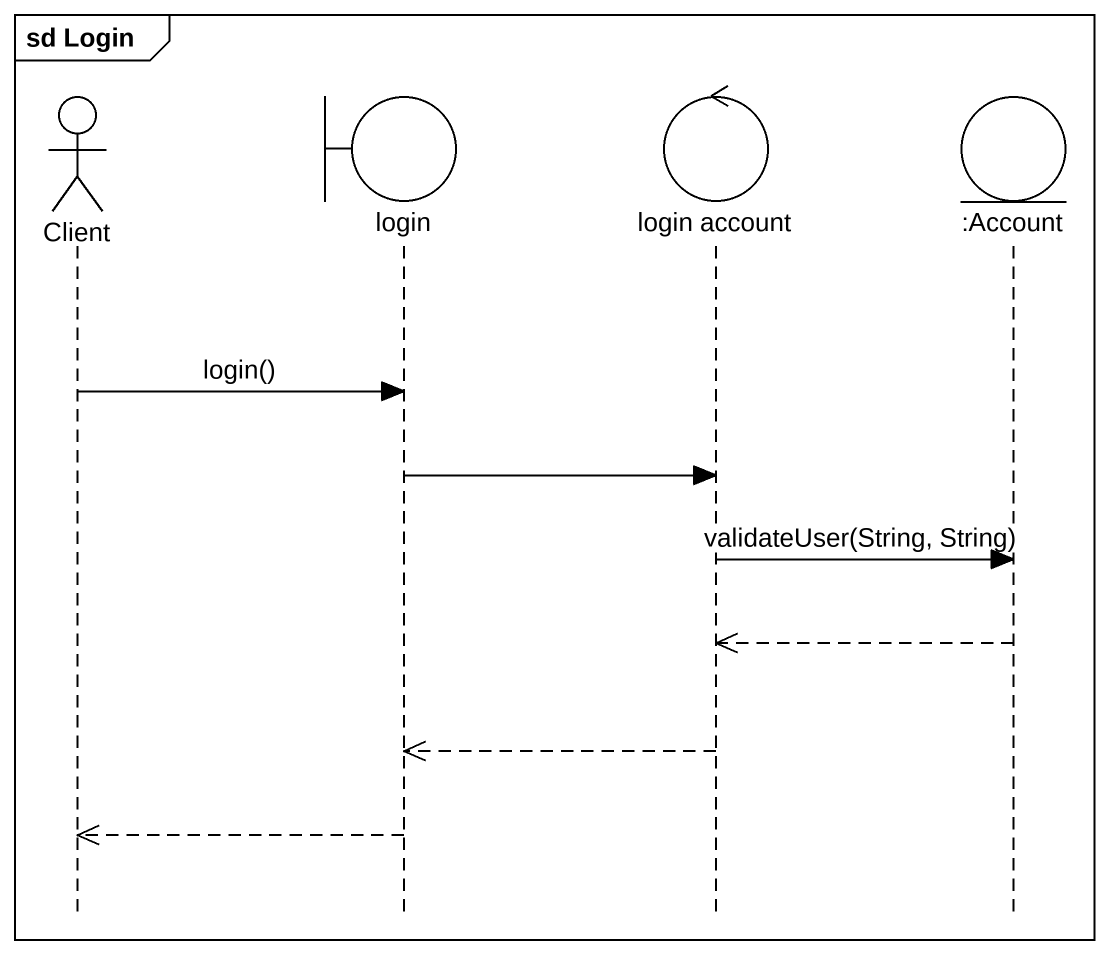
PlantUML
@startuml
mainframe sd Login
hide footbox
actor Client
boundary login
control "login account" as login_account
entity ":Account" as Account

Client -> login : login()
login -> login_account
login_account -> Account : validateUser(String, String)
Account -->> login_account
login_account -->> login
login -->> Client
@enduml
